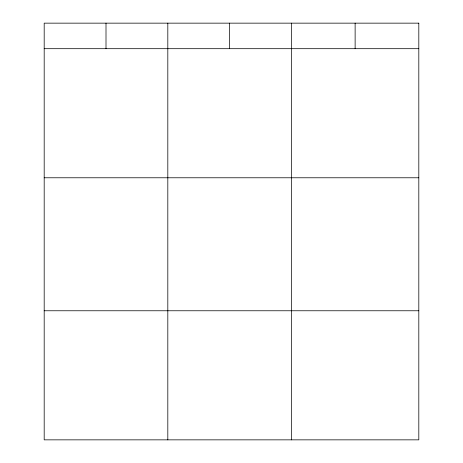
<?xml version="1.0" encoding="UTF-8"?>
<svg xmlns="http://www.w3.org/2000/svg" width="463" height="463" viewBox="0 0 463 463"><rect width="100%" height="100%" fill="white"/><g stroke="black" fill="none" stroke-linecap="round" stroke-linejoin="round"><path stroke-width="0.69" d="M44.188 48.69L418.812 48.69M44.188 177.775L418.812 177.775M44.188 310.766L418.812 310.766M355.127 23.15L355.127 48.69M291.441 23.15L291.441 439.85M229.625 23.15L229.625 48.69M167.814 23.15L167.814 439.85M106.004 23.15L106.004 48.69M418.812 23.15L44.188 23.15L44.188 439.85L418.812 439.85L418.812 23.15"/></g></svg>
